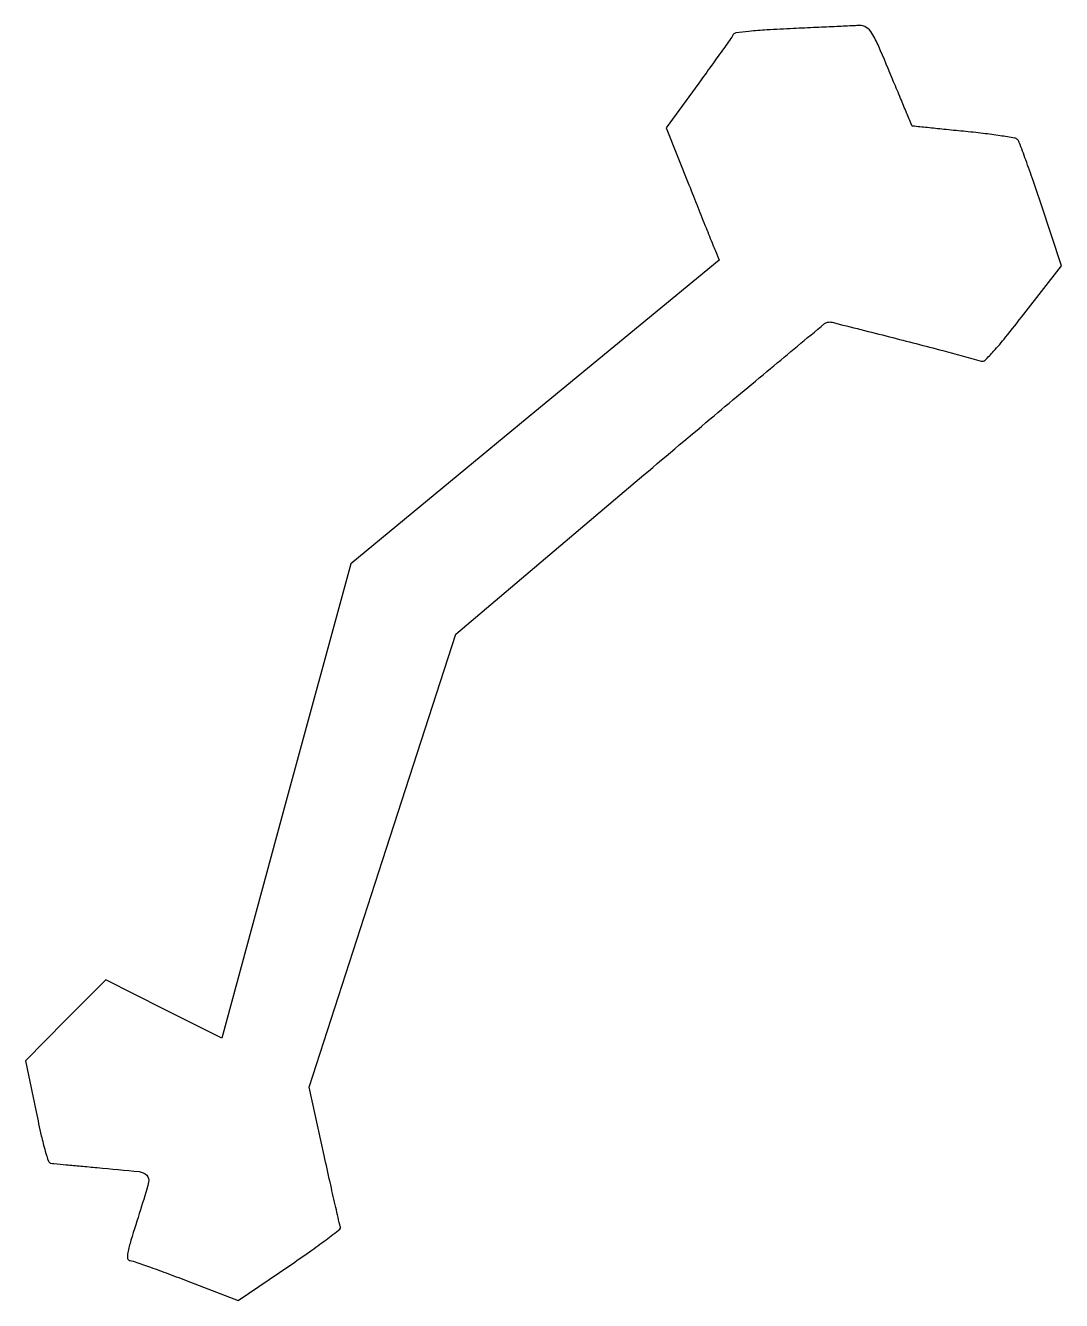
# Model space of a CAD drawing. Extents: x 0 to 357, y 0 to 439.
import ezdxf

# ---------------------------------------------------------------- set-up
doc = ezdxf.new("R2010")
doc.units = 0

msp = doc.modelspace()

# ---------------------------------------------------------------- linework, layer by layer
msp.add_lwpolyline([(264.516549, 437.806857, 0.003524), (255.398292, 437.33644, 0.010651), (249.198368, 436.840037, 0.007756), (244.754337, 436.319006, 0.235643), (243.852501, 435.708539, -0.02616), (243.301607, 434.839912, -0.000461), (240.084014, 430.317886, -0.001159), (236.317814, 425.060996, -0.000773), (231.979342, 419.054477), (220.78678, 403.608954), (228.568933, 384.054477, 0.000177), (231.64566, 376.331454, 0.000235), (234.452038, 369.303901, 0.000167), (236.810034, 363.412905, 0.002339), (237.668395, 361.299228), (238.985702, 358.098456), (175.601955, 305.911041), (112.218208, 253.723626), (90.02786, 172.102475), (67.837512, 90.481325), (47.889409, 100.531462), (27.941307, 110.5816), (14.120622, 96.663726), (0.299938, 82.745853), (3.950358, 65.21086, 0.004144), (5.741744, 56.949592, 0.014572), (7.092506, 51.680815, 0.014148), (8.212728, 48.164382, 0.282494), (9.050389, 47.482193, 0.009521), (10.088304, 47.363589, 0.000299), (14.333552, 46.962763, 0.000582), (19.33916, 46.499048, 0.000404), (25, 45.985891, -0.003546), (39.414678, 44.587799, -0.168653), (42.024968, 43.365479, -0.273133), (42.676367, 40.969293, -0.009843), (39.876259, 31.5, 0.002131), (36.585125, 20.9702, 0.024236), (35.506086, 16.748016, 0.087653), (35.451777, 14.72859, 0.371508), (36.297021, 14, -0.083941), (37.342596, 13.823222, -0.001588), (42.575621, 11.982975, -0.003821), (48.671566, 9.764885, -0.002543), (55.626477, 7.133533), (73.5, 0.267066), (91.27732, 12.341147, 0.004701), (98.065374, 17.045354, 0.007682), (103.719476, 21.174667, 0.002421), (108.480629, 24.801594, 0.328261), (108.669699, 25.457613, -0.032391), (108.425764, 26.278068, -0.000243), (106.867229, 33.127071, -0.000911), (105.099182, 40.980555, -0.000584), (103.074187, 50.102627), (97.863615, 73.705255), (123.10081, 151.602627), (148.338005, 229.5), (211.573767, 283, -0.000813), (235.923466, 303.533021, -0.001323), (256.664599, 320.872029, -0.000147), (275.223528, 336.294282, -0.123682), (276.275317, 336.798395, -0.112378), (277.847536, 336.762247, -0.00034), (297.61813, 331.766929, -0.002247), (315.930082, 327.039249, -0.005699), (329.176233, 323.393961, 0.269841), (330.453797, 323.716343, 0.015208), (333.396634, 326.775173, 0.014668), (337.524424, 331.613415, 0.003905), (343.812581, 339.563841), (356.772695, 356.215632), (349.7646, 377.357816, 0.003004), (346.997167, 385.541709, 0.004558), (344.483708, 392.619913, 0.001808), (342.254745, 398.652233, 0.107749), (341.628252, 399.624868, 0.155543), (340.653864, 400.126318, 0.003931), (335.690799, 400.921187, 0.008048), (329.787964, 401.722042, 0.005358), (323, 402.458266, -0.000815), (316.280688, 403.125335, -0.001343), (310.601974, 403.713855, -0.000101), (305.507361, 404.256711, -0.201661), (305.368423, 404.333398, -0.068075), (305.281944, 404.48014, -0.000044), (303.449328, 408.857311, -0.000545), (301.413102, 413.736935, -0.000333), (299.020101, 419.5, 0.002992), (293.893342, 431.663755, 0.035645), (291.553506, 436.200963, 0.111588), (289.605494, 438.211334, 0.159959), (287.226947, 438.848319, -0.002313), (285.367872, 438.753535, -0.000122), (279.430902, 438.479821, -0.000192), (272.370015, 438.158743, -0.00014)], format="xyb", close=True)

doc.saveas('drawing.dxf')
